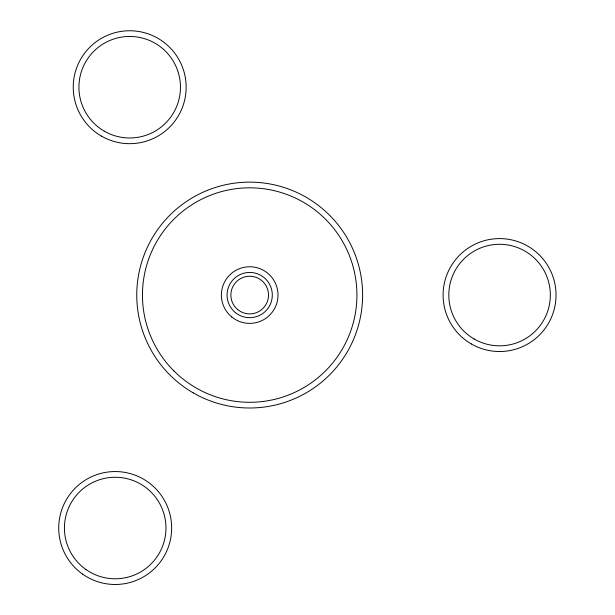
<?xml version="1.0" encoding="UTF-8"?>
<svg xmlns="http://www.w3.org/2000/svg" width="615" height="615" viewBox="0 0 615 615"><rect width="100%" height="100%" fill="white"/><g stroke="black" fill="none" stroke-linecap="round" stroke-linejoin="round"><path stroke-width="0.92" d="M235.391 312.589A22.617 22.617 0 0 0 272.014 298.682A22.617 22.617 0 0 0 241.664 273.913A22.617 22.617 0 0 0 235.391 312.589M193.225 392.862A112.929 112.929 0 0 0 362.619 295.062A112.929 112.929 0 0 0 193.225 197.261A112.929 112.929 0 0 0 193.225 392.862M237.79 309.645A18.819 18.819 0 0 0 268.271 298.075A18.819 18.819 0 0 0 243.01 277.465A18.819 18.819 0 0 0 237.79 309.645M173.868 370.891A107.233 107.233 0 0 0 353.271 322.814A107.233 107.233 0 0 0 221.938 191.48A107.233 107.233 0 0 0 173.868 370.891M231.793 317.002A28.313 28.313 0 0 0 277.642 299.597A28.313 28.313 0 0 0 239.642 268.594A28.313 28.313 0 0 0 231.793 317.002M104.304 131.179A50.768 50.768 0 0 0 180.456 87.215A50.768 50.768 0 0 0 104.304 43.25A50.768 50.768 0 0 0 104.304 131.179M101.46 136.115A56.465 56.465 0 0 0 186.153 87.215A56.465 56.465 0 0 0 101.46 38.315A56.465 56.465 0 0 0 101.46 136.115M82.618 574.141A56.465 56.465 0 0 0 171.424 533.167A56.465 56.465 0 0 0 91.535 476.748A56.465 56.465 0 0 0 82.618 574.141M85.908 569.49A50.768 50.768 0 0 0 165.75 532.652A50.768 50.768 0 0 0 93.926 481.922A50.768 50.768 0 0 0 85.908 569.49M471.336 343.962A56.465 56.465 0 0 0 556.037 295.062A56.465 56.465 0 0 0 471.336 246.161A56.465 56.465 0 0 0 471.336 343.962M474.188 339.026A50.768 50.768 0 0 0 550.34 295.062A50.768 50.768 0 0 0 474.188 251.097A50.768 50.768 0 0 0 474.188 339.026"/></g></svg>
